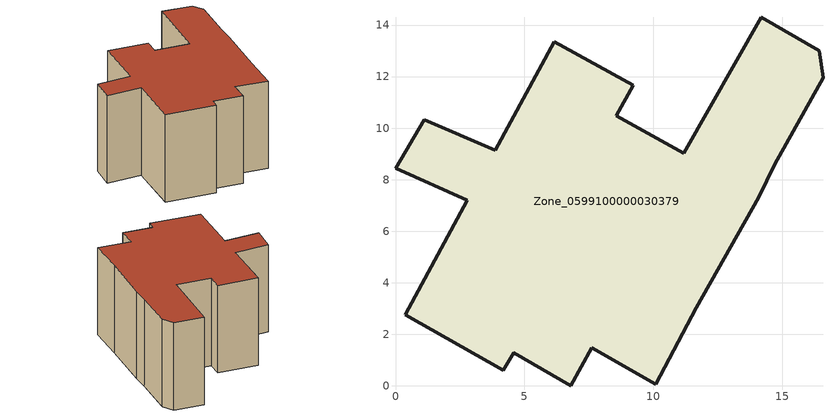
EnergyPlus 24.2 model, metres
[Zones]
Zone_0599100000030379
 floor ground (C_G): 0,8.44 1.12,10.32 3.86,9.14 6.15,13.36 9.22,11.67 8.57,10.48 11.19,9.03 14.18,14.31 16.44,13.01 16.58,11.95 14.71,8.6 14.08,7.32 11.66,3.03 10.08,0.06 7.61,1.49 6.8,0 4.59,1.28 4.17,0.61 0.37,2.77 2.78,7.21 z0
 wall outside (C_F): 0.37,2.77 4.17,0.61 4.59,1.28 6.8,0 7.61,1.49 10.08,0.06 11.66,3.03 14.08,7.32 14.71,8.6 16.58,11.95 16.44,13.01 14.18,14.31 11.19,9.03 8.57,10.48 9.22,11.67 6.15,13.36 3.86,9.14 1.12,10.32 0,8.44 2.78,7.21 0.37,2.77 z0:7.83
 roof outside (C_R): 1.12,10.32 0,8.44 2.78,7.21 0.37,2.77 4.17,0.61 4.59,1.28 6.8,0 7.61,1.49 10.08,0.06 11.66,3.03 14.08,7.32 14.71,8.6 16.58,11.95 16.44,13.01 14.18,14.31 11.19,9.03 8.57,10.48 9.22,11.67 6.15,13.36 3.86,9.14 z7.83
[BUILDING]
Pand.0599100000030379: North Axis=0; Terrain=City; Loads Convergence Tolerance Value=0.04; Temperature Convergence Tolerance Value=0.4; Solar Distribution=FullExterior; Maximum Number of Warmup Days=25; Minimum Number of Warmup Days=1
[Site:Location]
Rotterdam.The.Hague.AP_ZH_NLD Design_Conditions: Latitude=51.96; Longitude=4.45; Time Zone=1; Elevation=-4.5
[SITE:GROUNDTEMPERATURE:BUILDINGSURFACE]
18, 18, 18, 18, 18, 18, 18, 18, 18, 18, 18, 18
[MATERIAL] Thermal Absorptance=0.9; Solar Absorptance=0.7; Visible Absorptance=0.7
Name | Roughness | Thickness | Conductivity | Density | Specific Heat
G.D.1965 | MediumSmooth | 0.15 | 1 | 540 | 1210
F.D.1965 | Rough | 0.3 | 0.857143 | 1920 | 840
R.D.1965 | MediumRough | 0.2 | 0.08 | 1500 | 1000
[CONSTRUCTION]
C_G: G.D.1965
C_F: F.D.1965
C_R: R.D.1965
[ZONE]
Zone_0599100000030379: Type=1; Multiplier=1; Ceiling Height=Autocalculate; Volume=Autocalculate; Floor Area=autocalculate; Part of Total Floor Area=Yes
[ZONEINFILTRATION:DESIGNFLOWRATE]
Infil_Zone_0599100000030379: Zone or ZoneList or Space or SpaceList=Zone_0599100000030379; Schedule=AlwaysOn; Design Flow Rate Calculation Method=Flow/Area; Flow Rate per Floor Area=0.0042; Constant Term Coefficient=1; Temperature Term Coefficient=0; Velocity Term Coefficient=0; Velocity Squared Term Coefficient=0
[HVACTEMPLATE:ZONE:IDEALLOADSAIRSYSTEM]
Zone_0599100000030379: Maximum Heating Supply Air Temperature=50; Minimum Cooling Supply Air Temperature=13; Maximum Heating Supply Air Humidity Ratio=0.0156; Minimum Cooling Supply Air Humidity Ratio=0.0077; Heating Limit=NoLimit; Cooling Limit=NoLimit; Dehumidification Control Type=ConstantSensibleHeatRatio; Cooling Sensible Heat Ratio=0.7; Dehumidification Setpoint=60; Humidification Control Type=None; Humidification Setpoint=30; Outdoor Air Method=None; Outdoor Air Flow Rate per Person=0.00944; Outdoor Air Flow Rate per Zone Floor Area=0; Outdoor Air Flow Rate per Zone=0; Demand Controlled Ventilation Type=None; Outdoor Air Economizer Type=NoEconomizer; Heat Recovery Type=None; Sensible Heat Recovery Effectiveness=0.7; Latent Heat Recovery Effectiveness=0.65
[ZONECONTROL:THERMOSTAT]
ThermostatControl_Zone_0599100000030379: Zone or ZoneList=Zone_0599100000030379; Control Type Schedule=DualSetpointControlType; Control 1=Thermostat_Zone_0599100000030379; Temperature Difference Between Cutout And Setpoint=0
[THERMOSTATSETPOINT:DUALSETPOINT]
Thermostat_Zone_0599100000030379: Heating Setpoint Temperature Schedule=HeatingSetpoint_Zone_0599100000030379; Cooling Setpoint Temperature Schedule=CoolingSetpoint_Zone_0599100000030379
[SCHEDULE:COMPACT]
HeatingSetpoint_Zone_0599100000030379: Through: 12/31, For: AllDays, Until: 24:00, 21
CoolingSetpoint_Zone_0599100000030379: Through: 12/31, For: AllDays, Until: 24:00, 24
DualSetpointControlType: Through: 12/31, For: AllDays, Until: 24:00, 4
AlwaysOn: Through: 12/31, For: AllDays, Until: 24:00, 1
